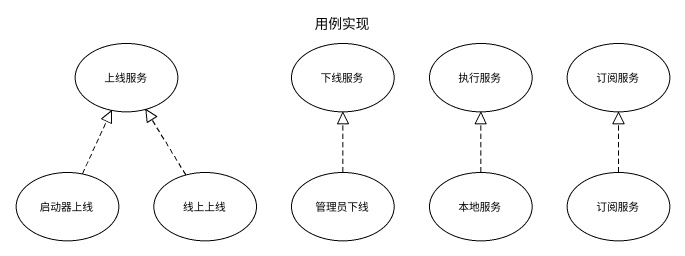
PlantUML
@startuml
title 用例实现
usecase 上线服务
usecase 下线服务
usecase 执行服务
usecase 订阅服务
usecase 启动器上线
usecase 线上上线
usecase 管理员下线
usecase 本地服务
usecase "订阅服务" as 订阅服务_2
启动器上线 .up.|> 上线服务
线上上线 .up.|> 上线服务
管理员下线 .up.|> 下线服务
本地服务 .up.|> 执行服务
订阅服务_2 .up.|> 订阅服务
@enduml
